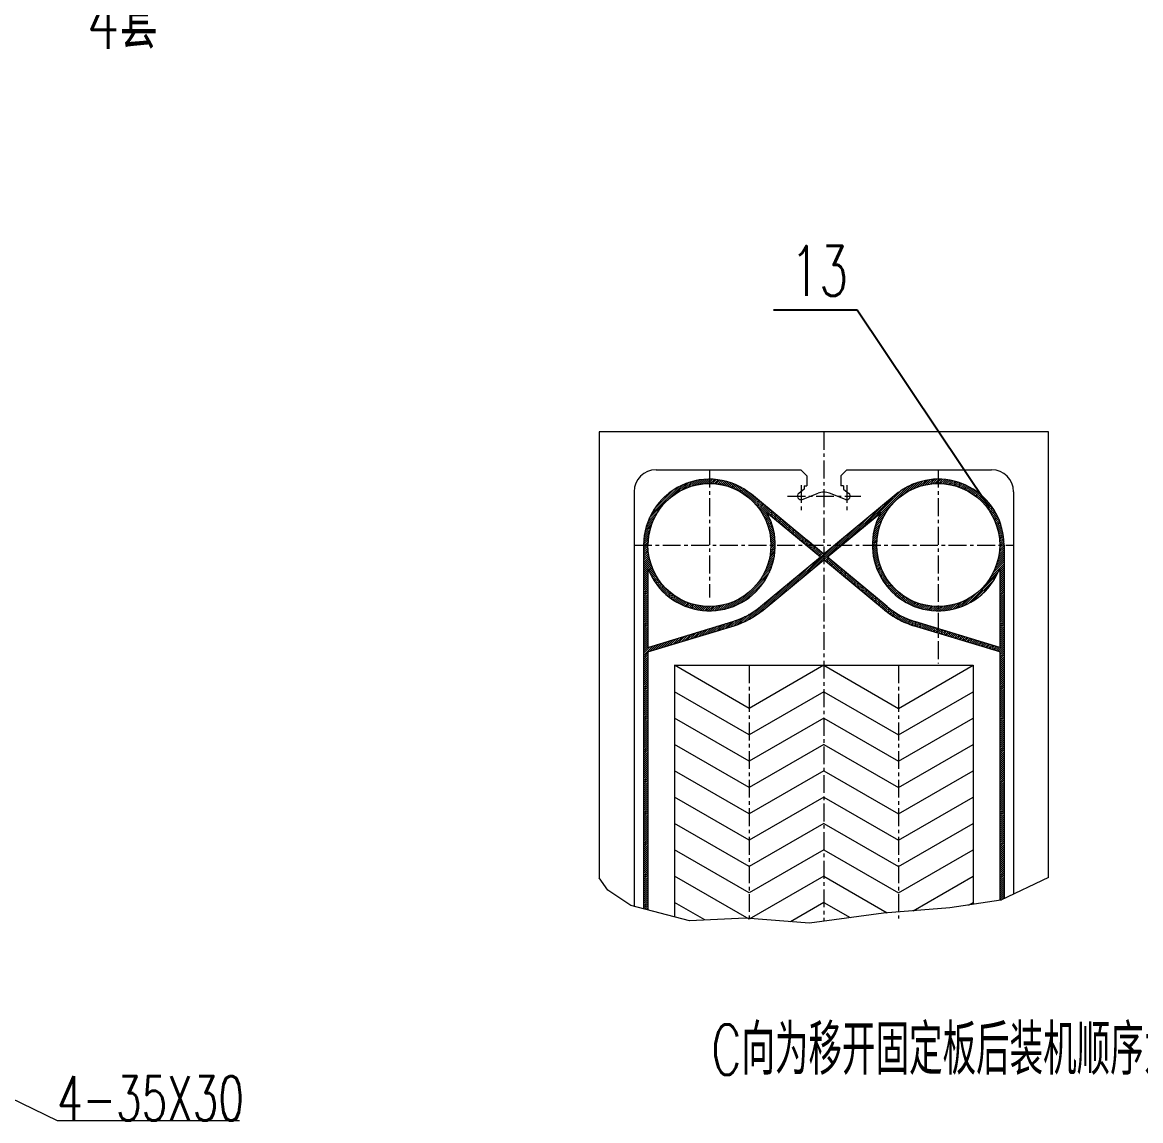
# Model space of a CAD drawing. Header units: millimetres. Extents: x -394 to 6212, y -2458 to 809.
# Drawn here: x 3727.5 to 3805.8, y -2337.8 to -2261 of the extents above; entities that cross this region are included whole.
import ezdxf

# ---------------------------------------------------------------- set-up
doc = ezdxf.new("R2010")
doc.units = ezdxf.units.MM
doc.linetypes.add('CENTER', pattern=[2, 1.25, -0.25, 0.25, -0.25])
doc.linetypes.add('CENTER2', pattern=[28.575, 19.05, -3.175, 3.175, -3.175])
doc.layers.get('0').update_dxf_attribs({"lineweight": 18})
doc.layers.add('1', color=1, linetype='Continuous', lineweight=18, true_color=0xff0000)
doc.layers.add('2', color=2, linetype='Continuous', lineweight=18, true_color=0xffff00)
doc.layers.add('LAYER2', color=2, linetype='Continuous', lineweight=25)
doc.styles.add('HZ', font='txt.shx', dxfattribs={"width": 0.67, "bigfont": 'hztxt.shx'})
doc.styles.add('STYLE1', font='txt.shx', dxfattribs={"width": 0.67, "bigfont": 'hztxt.shx'})

msp = doc.modelspace()

# ---------------------------------------------------------------- hatches: boundary and pattern name
at = {"layer": '2', "linetype": 'CENTER2'}
h = msp.add_hatch(dxfattribs=at)
h.set_pattern_fill('ANSI31', color=256, scale=0.8, style=0)
h.set_pattern_definition([(45, (7678.09813, -2611.1038), (-0.070710678, 0.070710678), [])])
h.paths.add_polyline_path([(3775.60624, -2292.937), (3775.60624, -2293.2442, -0.41421356), (3779.90704, -2297.545), (3780.21424, -2297.545, 0.12887693), (3779.6218, -2295.28471), (3782.35539, -2297.545), (3782.83747, -2297.545), (3782.43111, -2297.209), (3778.54262, -2293.99376, 0.17446512)])
h.paths.add_polyline_path([(3775.60624, -2293.2442), (3775.60624, -2292.937, 0.41421356), (3770.99824, -2297.545), (3771.30544, -2297.545, -0.41421356)])
h.paths.add_polyline_path([(3780.21424, -2297.545), (3779.90704, -2297.545, -1), (3771.30544, -2297.545), (3770.99824, -2297.545), (3770.99824, -2322.98984), (3771.30544, -2323.06993), (3771.30544, -2305.02452), (3777.32805, -2303.18633, 0.09898958), (3779.36481, -2302.09059), (3783.6088, -2298.5814), (3783.6088, -2298.18279), (3782.83747, -2297.545), (3782.35539, -2297.545), (3783.36776, -2298.3821), (3779.16905, -2301.85384, -0.09845962), (3777.2496, -2302.88908), (3771.30544, -2304.71697), (3771.30544, -2299.19933, 0.83139992)])
h.paths.add_polyline_path([(3787.60019, -2295.27692, 0.12936982), (3787.00336, -2297.545), (3787.31056, -2297.545, -0.41421356), (3791.61136, -2293.2442), (3791.61136, -2292.937, 0.11313789), (3789.6044, -2293.39702, 0.06014015), (3788.67497, -2293.99376), (3784.38013, -2297.545), (3784.85719, -2297.545)])
h.paths.add_polyline_path([(3784.85719, -2297.545), (3784.38013, -2297.545), (3783.6088, -2298.18279), (3783.6088, -2298.5814), (3787.85279, -2302.09059, 0.09898958), (3789.88954, -2303.18633), (3791.61136, -2303.71186), (3791.61136, -2303.39443), (3789.968, -2302.88908, -0.09845962), (3788.04855, -2301.85384), (3783.84733, -2298.38002)])
h.paths.add_polyline_path([(3787.31056, -2297.545), (3787.00336, -2297.545, 0.41421356), (3791.61136, -2302.153), (3791.61136, -2301.8458, -0.41421356)])
h.paths.add_polyline_path([(3791.61136, -2292.937), (3791.61136, -2293.2442, -0.41421356), (3795.91216, -2297.545), (3796.21936, -2297.545, 0.41421356)])
h.paths.add_polyline_path([(3796.21936, -2297.545), (3795.91216, -2297.545, -0.41421356), (3791.61136, -2301.8458), (3791.61136, -2302.153, 0.31031944), (3795.91216, -2299.19933), (3795.91216, -2304.71697), (3791.61136, -2303.39443), (3791.61136, -2303.71186), (3795.91216, -2305.02452), (3795.91216, -2322.40967), (3795.98806, -2322.39829), (3796.21936, -2322.28688)])

# ---------------------------------------------------------------- linework, layer by layer
at = {"color": 3, "linetype": 'CENTER'}
for p, q in [((3783.6088, -2289.63583), (3783.6088, -2323.86466)), ((3775.60624, -2292.27652), (3775.60624, -2301.22095)), ((3791.61136, -2292.27652), (3791.61136, -2305.82866)), ((3782.01136, -2293.34506), (3782.01136, -2295.18147)), ((3785.20624, -2293.34506), (3785.20624, -2295.18147)), ((3781.0693, -2294.11972), (3786.20708, -2294.11972)), ((3770.33776, -2297.545), (3796.87984, -2297.545)), ((3778.3864, -2305.96031), (3778.3864, -2323.66758)), ((3788.8312, -2305.96031), (3788.8312, -2323.66758))]:
    msp.add_line(p, q, dxfattribs=at)
at = {"layer": '1', "linetype": 'Continuous'}
for p, q in [((3799.32208, -2289.63583), (3767.89552, -2289.63583)), ((3767.89552, -2289.63583), (3767.89552, -2320.83665)), ((3799.32208, -2320.7924), (3799.32208, -2289.63583)), ((3771.87376, -2292.27652), (3781.996, -2292.27652)), ((3781.996, -2292.27652), (3782.42608, -2292.7066)), ((3782.42608, -2292.7066), (3782.42608, -2293.41316)), ((3785.2216, -2292.27652), (3784.79152, -2292.7066)), ((3784.79152, -2292.7066), (3784.79152, -2293.41316)), ((3785.2216, -2292.27652), (3795.34384, -2292.27652)), ((3782.2264, -2293.41316), (3782.2264, -2293.6282)), ((3782.2264, -2293.41316), (3782.42608, -2293.41316)), ((3784.9912, -2293.41316), (3784.79152, -2293.41316)), ((3784.9912, -2293.41316), (3784.9912, -2293.6282)), ((3770.33776, -2293.81252), (3770.33776, -2322.81766)), ((3782.83747, -2297.545), (3778.54262, -2293.99376)), ((3782.2264, -2293.6282), (3781.85634, -2293.92902)), ((3782.10037, -2294.3488), (3783.20826, -2293.91832)), ((3788.67497, -2293.99376), (3783.6088, -2298.18279)), ((3785.11723, -2294.3488), (3784.00933, -2293.91832)), ((3784.9912, -2293.6282), (3785.36126, -2293.92902)), ((3796.87984, -2293.81252), (3796.87984, -2321.96875)), ((3783.36776, -2298.3821), (3779.6218, -2295.28471)), ((3787.60019, -2295.27692), (3783.84733, -2298.38002)), ((3783.84984, -2298.3821), (3787.5958, -2295.28471)), ((3783.6088, -2298.18279), (3782.43111, -2297.209)), ((3770.99824, -2297.545), (3770.99824, -2322.98984)), ((3796.21936, -2297.545), (3796.21936, -2322.28688)), ((3779.16905, -2301.85384), (3783.37027, -2298.38002)), ((3779.36481, -2302.09059), (3783.6088, -2298.5814)), ((3787.85279, -2302.09059), (3783.6088, -2298.5814)), ((3788.04855, -2301.85384), (3783.84733, -2298.38002)), ((3771.30544, -2299.19933), (3771.30544, -2304.71697)), ((3795.91216, -2299.19933), (3795.91216, -2304.71697)), ((3771.30544, -2304.71697), (3777.2496, -2302.88908)), ((3795.91216, -2304.71697), (3789.968, -2302.88908)), ((3771.30544, -2305.02452), (3777.32805, -2303.18633)), ((3795.91216, -2305.02452), (3789.88954, -2303.18633)), ((3771.30544, -2305.02452), (3771.30544, -2323.06993)), ((3795.91216, -2305.02452), (3795.91216, -2322.40967)), ((3773.164, -2305.96031), (3794.0536, -2305.96031)), ((3773.164, -2305.96031), (3773.164, -2323.55444)), ((3794.0536, -2305.96031), (3794.0536, -2322.68826)), ((3768.49102, -2321.68456), (3767.89552, -2320.83665)), ((3799.32208, -2320.7924), (3795.98806, -2322.39829)), ((3770.09799, -2322.75515), (3768.49102, -2321.68456)), ((3795.98806, -2322.39829), (3792.41702, -2322.93358)), ((3793.72806, -2322.73706), (3794.0536, -2322.54911)), ((3774.20469, -2323.82574), (3770.09799, -2322.75515)), ((3787.77466, -2323.29045), (3782.59665, -2324.00417)), ((3792.41702, -2322.93358), (3787.77466, -2323.29045)), ((3778.13284, -2323.64731), (3774.20469, -2323.82574)), ((3782.59665, -2324.00417), (3778.13284, -2323.64731))]:
    msp.add_line(p, q, dxfattribs=at)
for centre in [(3775.60624, -2297.545), (3791.61136, -2297.545)]:
    msp.add_circle(centre, 4.3008, dxfattribs=at)
for centre, radius, start, end in [((3771.87376, -2293.81252), 1.536, 90, 180), ((3795.34384, -2293.81252), 1.536, 0, 90), ((3775.60624, -2297.545), 4.608, 50.4139713, 180), ((3775.60624, -2297.545), 4.3008, 50.4139713, 180), ((3791.61136, -2297.545), 4.608, 111.2423171, 129.5860287), ((3791.61136, -2297.545), 4.608, 0, 115.8195029), ((3782.01136, -2294.11972), 0.24576, 129.1074255, 291.2337221), ((3783.6088, -2294.94916), 1.10592, 90, 111.2337221), ((3783.6088, -2294.94916), 1.10592, 68.7662779, 90), ((3785.20624, -2294.11972), 0.24576, 248.7662779, 50.8925745), ((3775.60624, -2297.545), 4.608, 201.0394698, 29.4856104), ((3791.61136, -2297.545), 4.608, 150.5143896, 338.9605302), ((3775.60624, -2297.545), 5.59104, 287.0932439, 309.5860287), ((3775.60624, -2297.545), 5.89824, 286.972958, 309.5860287), ((3791.61136, -2297.545), 5.59104, 230.4139713, 252.9067561)]:
    msp.add_arc(centre, radius, start, end, dxfattribs=at)
at = {"layer": '2', "linetype": 'CENTER2'}
for p, q in [((3778.3864, -2308.97546), (3773.164, -2305.96031)), ((3783.6088, -2305.96031), (3778.3864, -2308.97546)), ((3783.6088, -2305.96031), (3788.8312, -2308.97546)), ((3788.8312, -2308.97546), (3794.0536, -2305.96031)), ((3778.3864, -2310.81866), (3773.164, -2307.80351)), ((3783.6088, -2307.80351), (3778.3864, -2310.81866)), ((3783.6088, -2307.80351), (3788.8312, -2310.81866)), ((3788.8312, -2310.81866), (3794.0536, -2307.80351)), ((3778.3864, -2312.66186), (3773.164, -2309.64671)), ((3783.6088, -2309.64671), (3778.3864, -2312.66186)), ((3783.6088, -2309.64671), (3788.8312, -2312.66186)), ((3788.8312, -2312.66186), (3794.0536, -2309.64671)), ((3778.3864, -2314.50506), (3773.164, -2311.48991)), ((3783.6088, -2311.48991), (3778.3864, -2314.50506)), ((3783.6088, -2311.48991), (3788.8312, -2314.50506)), ((3788.8312, -2314.50506), (3794.0536, -2311.48991)), ((3778.3864, -2316.34826), (3773.164, -2313.33311)), ((3783.6088, -2313.33311), (3778.3864, -2316.34826)), ((3783.6088, -2313.33311), (3788.8312, -2316.34826)), ((3788.8312, -2316.34826), (3794.0536, -2313.33311)), ((3778.3864, -2318.19146), (3773.164, -2315.17631)), ((3783.6088, -2315.17631), (3778.3864, -2318.19146)), ((3783.6088, -2315.17631), (3788.8312, -2318.19146)), ((3788.8312, -2318.19146), (3794.0536, -2315.17631)), ((3778.3864, -2320.03466), (3773.164, -2317.01951)), ((3783.6088, -2317.01951), (3778.3864, -2320.03466)), ((3783.6088, -2317.01951), (3788.8312, -2320.03466)), ((3788.8312, -2320.03466), (3794.0536, -2317.01951)), ((3778.3864, -2321.87786), (3773.164, -2318.86271)), ((3783.6088, -2318.86271), (3778.3864, -2321.87786)), ((3783.6088, -2318.86271), (3788.8312, -2321.87786)), ((3788.8312, -2321.87786), (3794.0536, -2318.86271)), ((3778.3864, -2323.72106), (3773.164, -2320.70591)), ((3783.6088, -2320.70591), (3778.3864, -2323.72106)), ((3783.6088, -2320.70591), (3788.04884, -2323.26937)), ((3789.85389, -2323.13061), (3794.0536, -2320.70591)), ((3775.28982, -2323.77645), (3773.164, -2322.54911)), ((3783.6088, -2322.54911), (3781.27198, -2323.89827)), ((3783.6088, -2322.54911), (3785.44825, -2323.61112))]:
    msp.add_line(p, q, dxfattribs=at)
at = {"layer": '2'}
msp.add_line((3697.87252, -2322.15601), (3729.97383, -2337.81347), dxfattribs=at)
at = {"layer": '2', "ltscale": 0.5}
msp.add_line((3729.97383, -2337.81347), (3742.73982, -2337.81347), dxfattribs=at)
at = {"layer": '2', "linetype": 'CENTER2'}
msp.add_arc((3791.61136, -2297.545), 5.89824, 230.4139713, 253.027042, dxfattribs=at)
at = {"layer": 'LAYER2', "linetype": 'Continuous', "ltscale": 200}
for p, q in [((3780.0807, -2281.09973), (3785.92914, -2281.09973)), ((3785.92914, -2281.09973), (3795.20538, -2294.91363))]:
    msp.add_line(p, q, dxfattribs=at)

# ---------------------------------------------------------------- texts
at = {"layer": '2', "width": 0.67}
for s, height, style, p in [('C向为移开固定板后装机顺序为1A.2B.3A......的排列顺序.', 3.5, 'HZ', (3775.73423, -2334.59804)), ('4-35X30', 3.1185, 'STYLE1', (3729.97383, -2337.81347))]:
    msp.add_text(s, height=height, dxfattribs=dict(at, style=style)).set_placement(p)
at = {"layer": '2', "insert": (3732.04141, -2262.8334), "char_height": 4, "width": 48.6898571, "attachment_point": 7, "style": 'HZ'}
msp.add_mtext('4套', dxfattribs=at)
at = {"layer": 'LAYER2', "linetype": 'Continuous', "ltscale": 200, "style": 'HZ', "width": 0.67}
msp.add_text('13', height=3.5, dxfattribs=at).set_placement((3781.28496, -2280.11668))

doc.saveas('drawing.dxf')
